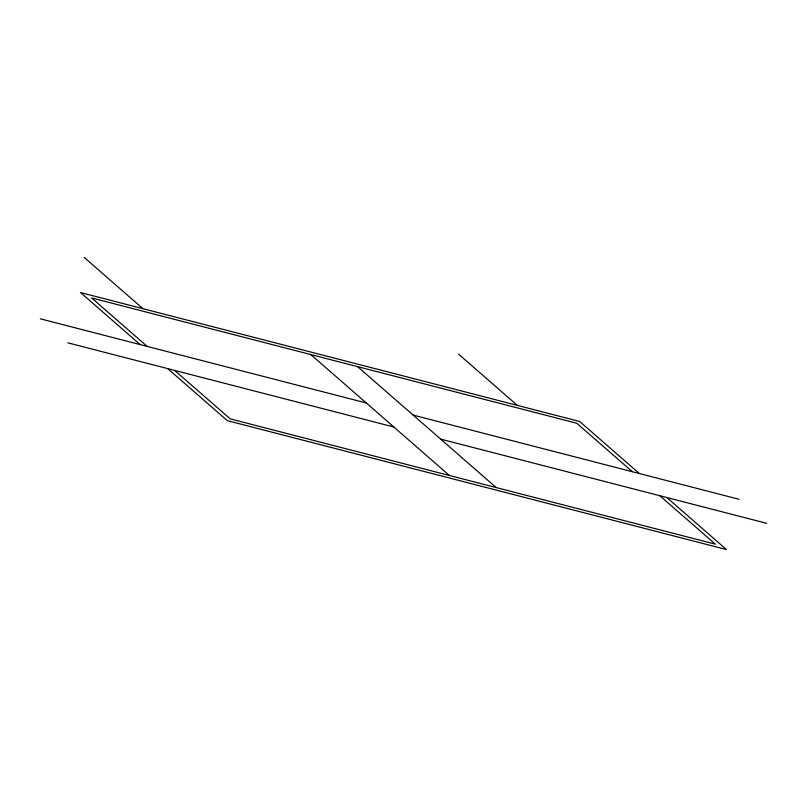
<?xml version="1.0" encoding="UTF-8"?>
<svg xmlns="http://www.w3.org/2000/svg" width="807" height="807" viewBox="0 0 807 807"><rect width="100%" height="100%" fill="white"/><g stroke="black" fill="none" stroke-linecap="round" stroke-linejoin="round"><path stroke-width="1.21" d="M40.35 318.815L366.338 403.006M413.134 415.091L739.121 499.291M67.879 342.834L393.866 427.024M440.662 439.109L766.65 523.309M639.305 473.507L579.668 421.476L80.539 292.558L140.176 344.599M666.824 497.526L726.461 549.557L227.332 420.649L167.695 368.617M632.315 471.702L576.783 423.251L91.635 297.954L147.167 346.405M659.833 495.72L715.365 544.17L230.217 418.873L174.685 370.423M458.558 354.122L517.277 405.356M357.612 366.65L496.184 487.559M310.816 354.566L449.388 475.474M84.21 257.443L142.93 308.678"/></g></svg>
